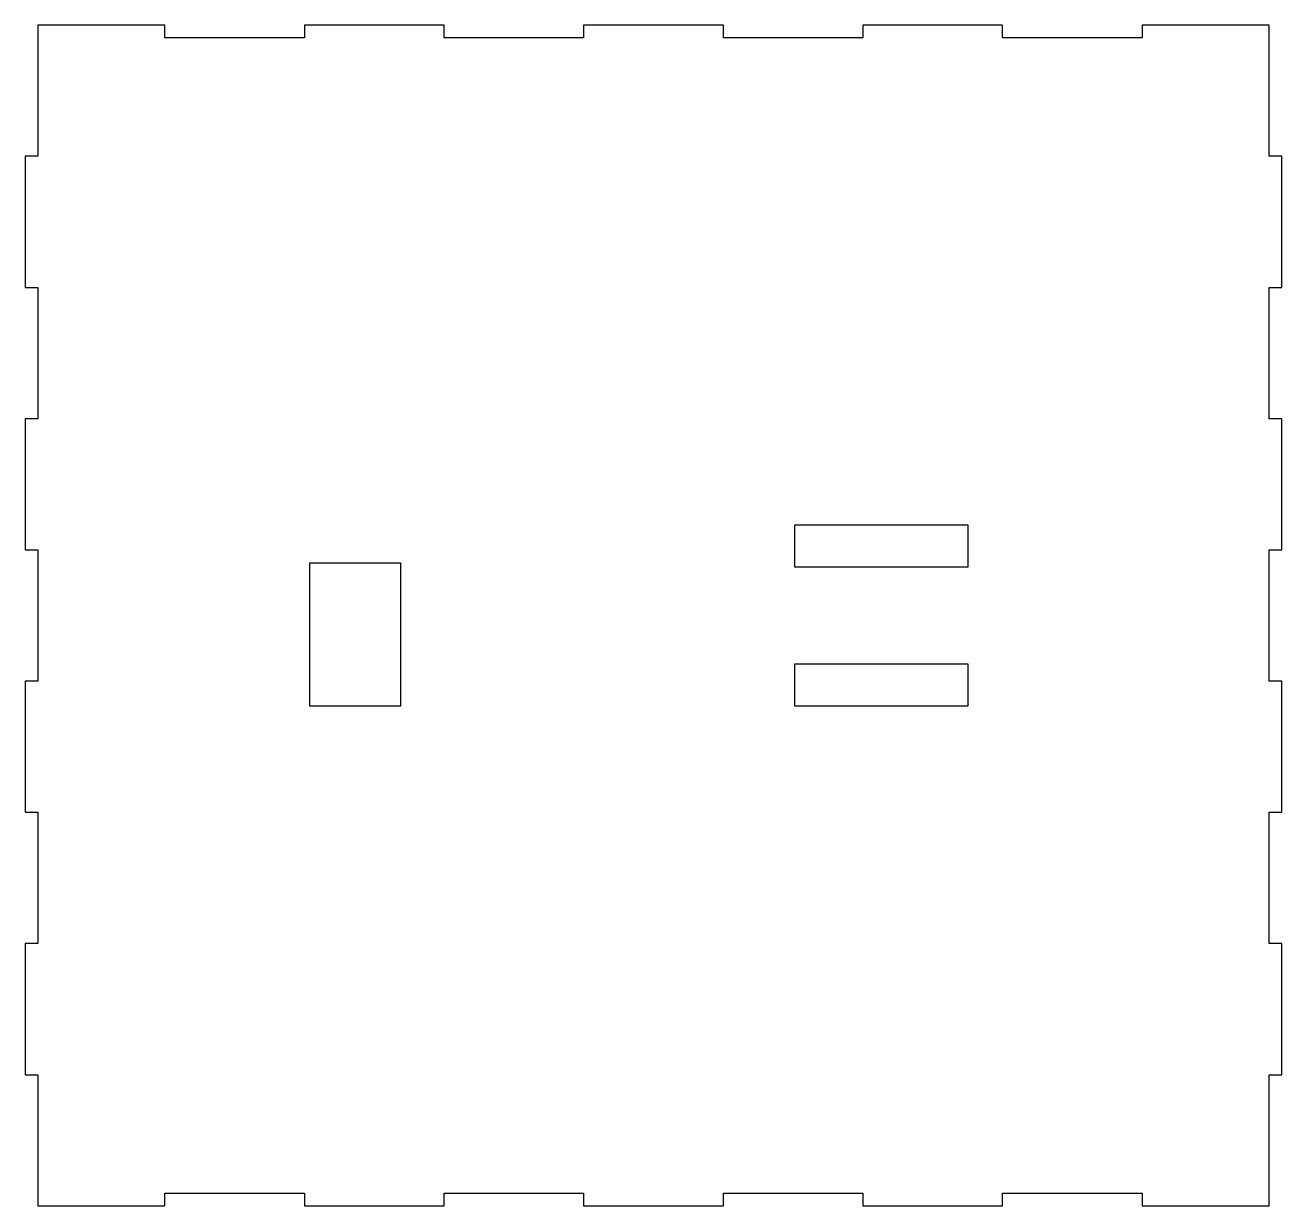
# Model space of a CAD drawing. Header units: millimetres. Extents: x -149 to 149, y -140 to 140.
import ezdxf

# ---------------------------------------------------------------- set-up
doc = ezdxf.new("R2010")
doc.units = ezdxf.units.MM
doc.layers.get('0').update_dxf_attribs({"linetype": 'CONTINUOUS'})

msp = doc.modelspace()

# ---------------------------------------------------------------- linework, layer by layer
for points in [[(-146, 140), (-146, 108.89), (-149, 108.89), (-149, 77.78), (-146, 77.78), (-146, 46.67), (-149, 46.67), (-149, 15.56), (-146, 15.56), (-146, -15.56), (-149, -15.56), (-149, -46.67), (-146, -46.67), (-146, -77.78), (-149, -77.78), (-149, -108.89), (-146, -108.89), (-146, -140), (-115.89, -140), (-115.89, -137), (-82.78, -137), (-82.78, -140), (-49.67, -140), (-49.67, -137), (-16.56, -137), (-16.56, -140), (16.56, -140), (16.56, -137), (49.67, -137), (49.67, -140), (82.78, -140), (82.78, -137), (115.89, -137), (115.89, -140), (146, -140), (146, -108.89), (149, -108.89), (149, -77.78), (146, -77.78), (146, -46.67), (149, -46.67), (149, -15.56), (146, -15.56), (146, 15.56), (149, 15.56), (149, 46.67), (146, 46.67), (146, 77.78), (149, 77.78), (149, 108.89), (146, 108.89), (146, 140), (115.89, 140), (115.89, 137), (82.78, 137), (82.78, 140), (49.67, 140), (49.67, 137), (16.56, 137), (16.56, 140), (-16.56, 140), (-16.56, 137), (-49.67, 137), (-49.67, 140), (-82.78, 140), (-82.78, 137), (-115.89, 137), (-115.89, 140)], [(74.5, 11.5), (33.5, 11.5), (33.5, 21.5), (74.5, 21.5)], [(-81.5, -21.5), (-81.5, 12.5), (-60, 12.5), (-60, -21.5)], [(33.5, -21.5), (33.5, -11.5), (74.5, -11.5), (74.5, -21.5)]]:
    msp.add_lwpolyline(points, close=True)

doc.saveas('drawing.dxf')
